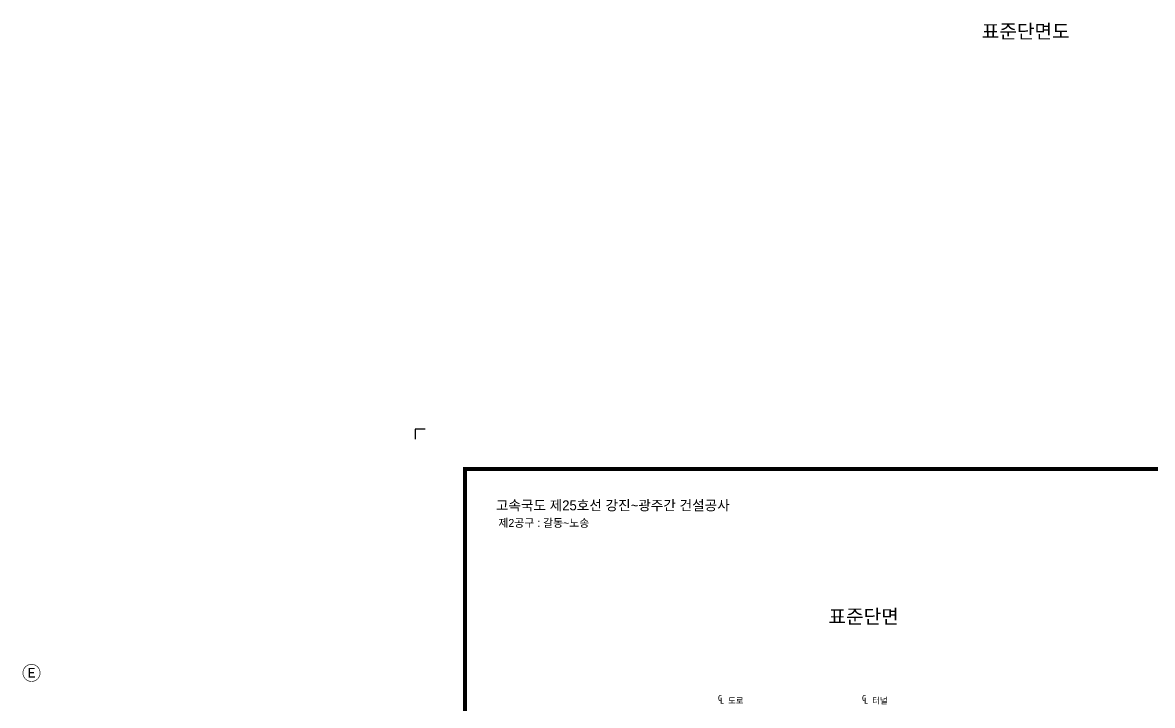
# Model space of a CAD drawing. Header units: millimetres. Extents: x -69382 to 174843, y -46375 to 101648.
# Drawn here: x 29581 to 57822, y 2239 to 19313 of the extents above; entities that cross this region are included whole.
import ezdxf
from ezdxf.enums import TextEntityAlignment as Align

# ---------------------------------------------------------------- set-up
doc = ezdxf.new("R2010")
doc.units = ezdxf.units.MM
doc.header["$LTSCALE"] = 1000
for name, color, linetype in [('-길작업', 255, 'Continuous'), ('CS-LEAT', 3, 'Continuous'), ('CX-BORD', 3, 'Continuous'), ('CX-BORD-LIN1', 4, 'Continuous'), ('CX-BORD-LIN2', 3, 'Continuous'), ('CX-BORD-TEX2', 7, 'Continuous'), ('CX-BORD-TEX3', 6, 'Continuous'), ('CX-MISC', 2, 'Continuous'), ('CZ-TEX1', 6, 'Continuous')]:
    doc.layers.add(name, color=color, linetype=linetype)
doc.styles.add('MtXpl_MS_PGothic', font='MS PGothic.ttf')
doc.styles.add('TB_TEXT', font='Dotum.ttf')
doc.styles.add('TB_WBTXT', font='Dotum.ttf')
doc.styles.add('TB_WMTXT', font='Dotum.ttf')
doc.styles.add('WBMTXT', font='DotumChe.ttf')
doc.styles.add('WGTXT', font='DotumChe.ttf')

# ---------------------------------------------------------------- blocks, each defined once
blk = doc.blocks.new('CXBLKA1-KECH-한국도로공사')
at = {"layer": 'CX-BORD-LIN1', "const_width": 2}
blk.add_lwpolyline([(821, 20), (25, 20), (25, 574), (821, 574)], close=True, dxfattribs=at)
at = {"layer": 'CX-MISC'}
blk.add_lwpolyline([(5, 594), (0, 594), (0, 589)], dxfattribs=at)
at = {"layer": 'CX-BORD-LIN1', "style": 'TB_TEXT'}
for tag, height, p in [('TR_RNUM5', 3, (310.11, 52.64)), ('TR_RDAT5', 3.5, (342.5, 53)), ('TR_DGN5', 3.5, (476.12, 53)), ('TR_CHK5', 3.5, (516.12, 53)), ('TR_APP5', 3.5, (556.12, 53)), ('TR_RNUM4', 3, (310.11, 46.64)), ('TR_RDAT4', 3.5, (342.5, 47)), ('TR_DGN4', 3.5, (476.12, 47)), ('TR_CHK4', 3.5, (516.12, 47)), ('TR_APP4', 3.5, (556.12, 47)), ('TR_RNUM3', 3, (310.11, 40.64)), ('TR_RDAT3', 3.5, (342.5, 41)), ('TR_DGN3', 3.5, (476.12, 41)), ('TR_CHK3', 3.5, (516.12, 41)), ('TR_APP3', 3.5, (556.12, 41)), ('TR_RNUM2', 3, (310.11, 34.64)), ('TR_RDAT2', 3.5, (342.5, 35)), ('TR_DGN2', 3.5, (476.12, 35)), ('TR_CHK2', 3.5, (516.12, 35)), ('TR_APP2', 3.5, (556.12, 35)), ('TR_RNUM1', 3, (310.11, 28.64)), ('TR_RDAT1', 3.5, (342.5, 29)), ('TR_DGN1', 3.5, (476.12, 29)), ('TR_CHK1', 3.5, (516.12, 29)), ('TR_APP1', 3.5, (556.12, 29))]:
    blk.add_attdef(tag, text='', height=height, dxfattribs=at).set_placement(p, align=Align.MIDDLE_CENTER)
for tag, p in [('TR_RCON5', (367.3, 53)), ('TR_RCON4', (367.3, 47)), ('TR_RCON3', (367.3, 41)), ('TR_RCON2', (367.3, 35)), ('TR_RCON1', (367.3, 29))]:
    blk.add_attdef(tag, text='', height=3.5, dxfattribs=at).set_placement(p, align=Align.MIDDLE_LEFT)
at = {"layer": 'CX-BORD-LIN2', "style": 'TB_TEXT'}
blk.add_attdef('TD_VERSION', text='', height=3, rotation=90, dxfattribs=at).set_placement((825.5, 68.01), align=Align.MIDDLE_CENTER)
at = {"layer": 'CX-BORD-TEX2', "style": 'TB_WMTXT'}
for tag, height, p in [('TB_CNAME', 5, (40.34, 551.83)), ('TB_CSCOP', 4, (41.63, 543.83))]:
    blk.add_attdef(tag, text='', height=height, dxfattribs=at).set_placement(p, align=Align.BOTTOM_LEFT)
at = {"layer": 'CX-BORD-TEX2', "style": 'TB_WBTXT'}
for tag, height, p in [('TB_MTITIL', 10, (423, 553.33)), ('TB_STITL', 7, (423, 538.33))]:
    blk.add_attdef(tag, text='', height=height, dxfattribs=at).set_placement(p, align=Align.MIDDLE_CENTER)
at = {"layer": 'CX-BORD-TEX3', "style": 'TB_TEXT'}
for tag, height, p in [('TD_LNDST', 4.5, (240, 51.5)), ('TD_DSECT', 4.5, (630.5, 51.5)), ('TD_DDIST', 4.5, (679.5, 51.5)), ('TD_DNAME_TOP', 4.5, (780, 47.96)), ('TD_DCOMP', 4.5, (240, 42.59)), ('TD_CSECT', 4.5, (630.5, 42.5)), ('TD_CDIST', 4.5, (679.5, 42.5)), ('TD_DNAME_MAIN', 4.5, (780, 41.47)), ('TD_CCOMP', 4.5, (240, 33.59)), ('TD_HSCAL', 4.5, (637.5, 33.5)), ('TD_VSCAL', 4.5, (686.5, 33.5)), ('TD_CNAME', 5, (90, 27.6)), ('TD_FIELD', 4.5, (205, 25.13)), ('TD_CSTEP', 4.5, (275.74, 25.13)), ('TD_DWGCODE', 4.5, (662, 24.79)), ('TD_DWGNO', 4.5, (780, 25))]:
    blk.add_attdef(tag, text='', height=height, dxfattribs=at).set_placement(p, align=Align.MIDDLE_CENTER)
at = {"layer": 'CX-BORD-TEX3', "style": 'TB_TEXT', "width": 0.9}
blk.add_attdef('TD_DNAME_BOT', text='', height=3, dxfattribs=at).set_placement((780, 35.25), align=Align.MIDDLE_CENTER)

msp = doc.modelspace()

# ---------------------------------------------------------------- block references
at = {"layer": 'CX-BORD'}
ref = msp.add_blockref('CXBLKA1-KECH-한국도로공사', (39392.8557, -20550.1404), dxfattribs=dict(at, xscale=50, yscale=50, zscale=50))
ref.add_attrib('TB_CSCOP', '제2공구 : 갈동~노송', dxfattribs={"layer": 'CX-BORD-TEX2', "height": 200, "style": 'TB_WMTXT'}).set_placement((41474.5841, 6641.4802), align=Align.BOTTOM_LEFT)
ref.add_attrib('TB_CNAME', '고속국도 제25호선 강진~광주간 건설공사', dxfattribs={"layer": 'CX-BORD-TEX2', "height": 250, "style": 'TB_WMTXT'}).set_placement((41410.094, 7041.4802), align=Align.BOTTOM_LEFT)

# ---------------------------------------------------------------- texts
at = {"layer": '-길작업', "color": 3, "style": 'MtXpl_MS_PGothic'}
msp.add_text('Ⓔ', height=350, dxfattribs=at).set_placement((29803.3741, 3044.9649), align=Align.MIDDLE_CENTER)
at = {"layer": 'CS-LEAT', "style": 'WGTXT'}
for s, p in [('C', (46961.6332, 2347.1408)), ('L 도로', (47012.344, 2282.3411)), ('C', (50561.6332, 2347.1408)), ('L 터널', (50612.344, 2282.3411))]:
    msp.add_text(s, height=150, dxfattribs=at).set_placement(p)
at = {"layer": 'CZ-TEX1', "style": 'WBMTXT'}
for s, p in [('표준단면도', (54655.343, 18918.5781)), ('표준단면', (50604.8191, 4288.0051))]:
    msp.add_text(s, height=350, dxfattribs=at).set_placement(p, align=Align.CENTER)

doc.saveas('drawing.dxf')
